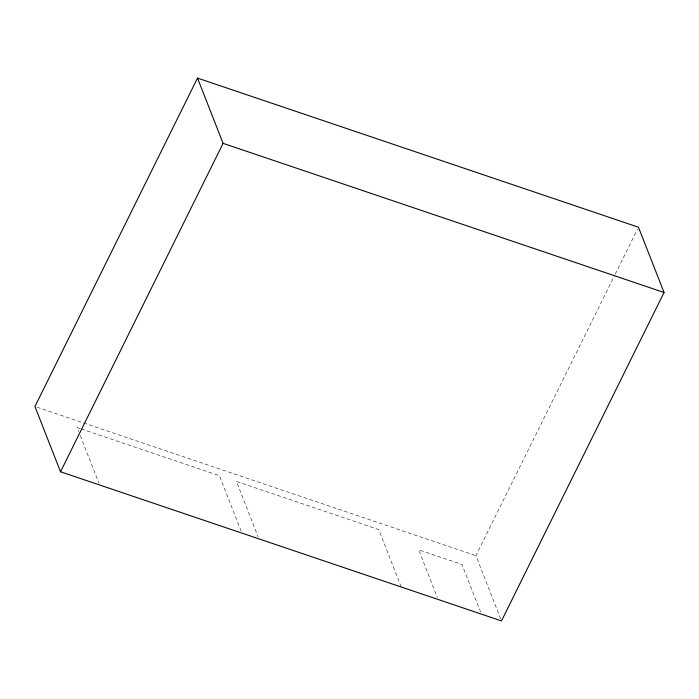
<?xml version="1.0" encoding="UTF-8"?>
<svg xmlns="http://www.w3.org/2000/svg" width="699" height="699" viewBox="0 0 699 699"><rect width="100%" height="100%" fill="white"/><g stroke="black" fill="none" stroke-linecap="round" stroke-linejoin="round"><path stroke-width="0.52" stroke-dasharray="3.5 2.62" d="M500.702 618.903L475.914 555.653L614.771 275.118M615.251 274.148L637.505 229.185M37.012 407.211L475.914 555.653M80.219 428.618L77.126 427.57L78.707 431.598M81.25 428.968L219.425 475.696L241.933 533.127M480.641 612.106L461.978 564.469L418.692 549.833L437.356 597.462M401.243 587.011L378.736 529.571L236.437 481.445L258.158 536.867M80.289 435.626L98.847 482.992"/><path stroke-width="1.05" d="M197.511 78.087L34.95 406.512L60.525 471.773L501.489 620.913L664.05 292.488L638.475 227.227L197.511 78.087L223.086 143.347L60.525 471.773M223.086 143.347L664.05 292.488"/></g></svg>
